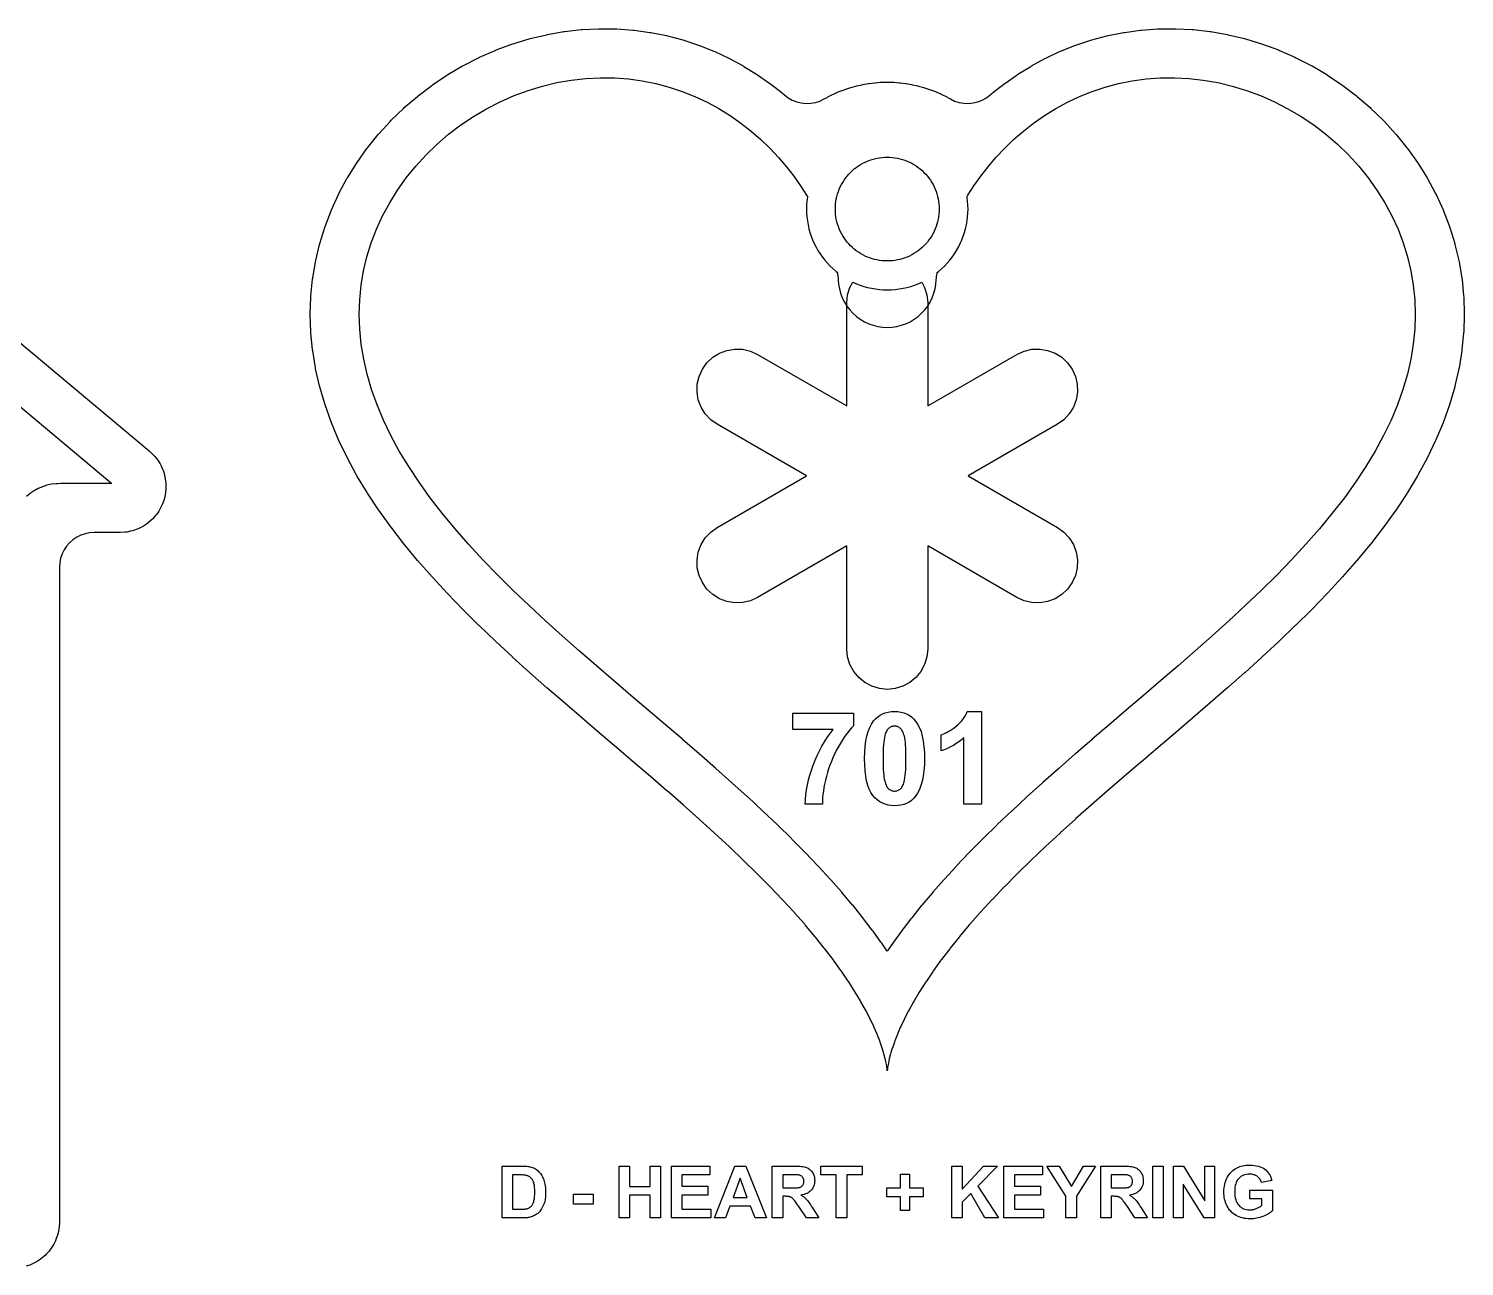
# Model space of a CAD drawing. Header units: millimetres. Extents: x 0 to 300, y 0 to 200.
# Drawn here: x 149.44 to 199.19, y 82.54 to 125.44 of the extents above; entities that cross this region are included whole.
import ezdxf

# ---------------------------------------------------------------- set-up
doc = ezdxf.new("R2010")
doc.units = ezdxf.units.MM
for name, color, linetype in [('CUT', 1, 'Continuous'), ('ENGRAVE', 5, 'Continuous'), ('LABELS', 250, 'Continuous')]:
    doc.layers.add(name, color=color, linetype=linetype)

msp = doc.modelspace()

# ---------------------------------------------------------------- linework, layer by layer
at = {"layer": 'CUT'}
for points in [[(175.628, 123.147), (175.759, 123.048), (175.902, 122.967), (176.055, 122.907), (176.215, 122.869), (176.378, 122.852), (176.542, 122.858), (176.703, 122.887), (176.86, 122.937), (177.008, 123.008), (177.108, 123.064), (177.134, 123.078), (177.3, 123.162), (177.327, 123.175), (177.497, 123.25), (177.525, 123.261), (177.699, 123.329), (177.726, 123.338), (177.903, 123.397), (177.932, 123.406), (178.111, 123.455), (178.14, 123.462), (178.322, 123.503), (178.351, 123.509), (178.535, 123.541), (178.564, 123.545), (178.749, 123.568), (178.778, 123.571), (178.964, 123.585), (178.993, 123.586), (179.18, 123.591), (179.209, 123.591), (179.396, 123.586), (179.425, 123.585), (179.611, 123.571), (179.641, 123.568), (179.826, 123.545), (179.855, 123.541), (180.039, 123.509), (180.067, 123.503), (180.249, 123.462), (180.278, 123.455), (180.458, 123.406), (180.486, 123.397), (180.663, 123.338), (180.691, 123.329), (180.865, 123.261), (180.892, 123.25), (181.062, 123.175), (181.089, 123.162), (181.256, 123.078), (181.282, 123.064), (181.382, 123.008), (181.53, 122.937), (181.686, 122.887), (181.847, 122.858), (182.011, 122.852), (182.175, 122.869), (182.334, 122.907), (182.487, 122.967), (182.63, 123.048), (182.761, 123.147), (182.817, 123.195), (182.841, 123.216), (183.243, 123.53), (183.269, 123.549), (183.693, 123.845), (183.721, 123.863), (184.165, 124.138), (184.194, 124.155), (184.658, 124.407), (184.689, 124.422), (185.17, 124.648), (185.203, 124.663), (185.701, 124.861), (185.735, 124.874), (186.248, 125.044), (186.283, 125.054), (186.81, 125.193), (186.846, 125.202), (187.385, 125.309), (187.421, 125.315), (187.97, 125.39), (188.007, 125.394), (188.563, 125.435), (188.6, 125.437), (189.163, 125.443), (189.2, 125.442), (189.766, 125.414), (189.803, 125.411), (190.371, 125.347), (190.407, 125.342), (190.975, 125.242), (191.01, 125.235), (191.574, 125.1), (191.609, 125.091), (192.168, 124.921), (192.202, 124.91), (192.752, 124.706), (192.786, 124.692), (193.326, 124.455), (193.358, 124.439), (193.885, 124.169), (193.916, 124.152), (194.428, 123.85), (194.458, 123.831), (194.952, 123.499), (194.98, 123.478), (195.454, 123.117), (195.482, 123.094), (195.933, 122.706), (195.96, 122.682), (196.386, 122.268), (196.412, 122.242), (196.812, 121.804), (196.836, 121.776), (197.208, 121.317), (197.23, 121.287), (197.571, 120.807), (197.592, 120.776), (197.902, 120.278), (197.921, 120.246), (198.198, 119.731), (198.215, 119.697), (198.457, 119.169), (198.472, 119.133), (198.679, 118.592), (198.692, 118.555), (198.862, 118.003), (198.872, 117.964), (199.006, 117.403), (199.014, 117.364), (199.109, 116.795), (199.115, 116.756), (199.172, 116.181), (199.175, 116.141), (199.194, 115.561), (199.194, 115.521), (199.175, 114.937), (199.172, 114.898), (199.114, 114.312), (199.109, 114.274), (199.013, 113.685), (199.006, 113.649), (198.872, 113.059), (198.863, 113.024), (198.691, 112.434), (198.68, 112.402), (198.471, 111.812), (198.459, 111.782), (198.213, 111.194), (198.2, 111.165), (197.918, 110.579), (197.905, 110.553), (197.589, 109.97), (197.575, 109.946), (197.226, 109.366), (197.212, 109.345), (196.831, 108.768), (196.817, 108.749), (196.406, 108.176), (196.393, 108.159), (195.953, 107.59), (195.941, 107.575), (195.474, 107.011), (195.463, 106.997), (194.971, 106.438), (194.961, 106.426), (194.448, 105.872), (194.438, 105.862), (193.905, 105.312), (193.896, 105.303), (193.346, 104.758), (193.338, 104.751), (192.772, 104.21), (192.766, 104.204), (192.188, 103.669), (192.182, 103.663), (191.594, 103.132), (191.59, 103.128), (190.996, 102.603), (190.392, 102.077), (189.786, 101.556), (189.182, 101.04), (188.582, 100.529), (187.989, 100.023), (187.987, 100.022), (187.405, 99.523), (187.401, 99.519), (186.831, 99.027), (186.825, 99.022), (186.269, 98.536), (186.262, 98.53), (185.722, 98.05), (185.714, 98.042), (185.192, 97.569), (185.182, 97.56), (184.679, 97.095), (184.668, 97.084), (184.186, 96.626), (184.173, 96.614), (183.714, 96.164), (183.7, 96.15), (183.264, 95.709), (183.249, 95.694), (182.837, 95.263), (182.821, 95.246), (182.434, 94.825), (182.418, 94.807), (182.056, 94.397), (182.039, 94.377), (181.704, 93.979), (181.686, 93.957), (181.377, 93.573), (181.358, 93.549), (181.076, 93.178), (181.057, 93.153), (180.8, 92.798), (180.781, 92.771), (180.55, 92.431), (180.531, 92.402), (180.325, 92.081), (180.306, 92.05), (180.125, 91.746), (180.106, 91.714), (179.948, 91.429), (179.93, 91.395), (179.794, 91.131), (179.776, 91.095), (179.662, 90.853), (179.645, 90.815), (179.55, 90.594), (179.534, 90.555), (179.457, 90.358), (179.442, 90.317), (179.382, 90.144), (179.368, 90.101), (179.322, 89.953), (179.31, 89.909), (179.277, 89.786), (179.266, 89.741), (179.244, 89.643), (179.235, 89.597), (179.222, 89.526), (179.214, 89.479), (179.208, 89.434), (179.202, 89.387), (179.2, 89.368), (179.199, 89.352), (179.196, 89.338), (179.195, 89.318), (179.193, 89.338), (179.188, 89.381), (179.187, 89.387), (179.182, 89.434), (179.175, 89.479), (179.168, 89.526), (179.154, 89.597), (179.145, 89.643), (179.123, 89.741), (179.112, 89.786), (179.079, 89.909), (179.067, 89.953), (179.021, 90.101), (179.008, 90.144), (178.947, 90.317), (178.932, 90.358), (178.856, 90.555), (178.839, 90.594), (178.745, 90.815), (178.728, 90.853), (178.613, 91.095), (178.595, 91.131), (178.46, 91.395), (178.441, 91.429), (178.283, 91.714), (178.265, 91.746), (178.083, 92.05), (178.064, 92.081), (177.858, 92.402), (177.839, 92.431), (177.608, 92.771), (177.589, 92.798), (177.332, 93.153), (177.314, 93.178), (177.031, 93.549), (177.012, 93.573), (176.704, 93.957), (176.686, 93.979), (176.35, 94.377), (176.333, 94.397), (175.972, 94.807), (175.955, 94.825), (175.568, 95.246), (175.552, 95.263), (175.14, 95.694), (175.126, 95.709), (174.689, 96.15), (174.676, 96.164), (174.216, 96.614), (174.204, 96.626), (173.722, 97.084), (173.71, 97.095), (173.208, 97.56), (173.198, 97.569), (172.676, 98.042), (172.667, 98.05), (172.127, 98.53), (172.12, 98.536), (171.564, 99.022), (171.559, 99.027), (170.988, 99.519), (170.984, 99.523), (170.402, 100.022), (170.4, 100.023), (169.808, 100.528), (169.208, 101.039), (168.606, 101.553), (168.003, 102.073), (167.4, 102.597), (166.8, 103.128), (166.795, 103.132), (166.207, 103.663), (166.201, 103.669), (165.623, 104.204), (165.617, 104.21), (165.051, 104.751), (165.044, 104.758), (164.493, 105.303), (164.484, 105.312), (163.951, 105.862), (163.942, 105.872), (163.428, 106.426), (163.418, 106.438), (162.927, 106.997), (162.915, 107.011), (162.449, 107.575), (162.437, 107.59), (161.996, 108.159), (161.984, 108.176), (161.572, 108.749), (161.559, 108.768), (161.177, 109.345), (161.164, 109.366), (160.814, 109.946), (160.801, 109.97), (160.484, 110.553), (160.471, 110.579), (160.189, 111.165), (160.177, 111.194), (159.931, 111.782), (159.919, 111.812), (159.709, 112.402), (159.699, 112.434), (159.527, 113.024), (159.518, 113.059), (159.383, 113.649), (159.376, 113.685), (159.28, 114.274), (159.275, 114.312), (159.217, 114.898), (159.215, 114.937), (159.195, 115.521), (159.195, 115.561), (159.215, 116.141), (159.217, 116.181), (159.275, 116.756), (159.28, 116.795), (159.376, 117.364), (159.384, 117.403), (159.517, 117.964), (159.527, 118.003), (159.698, 118.555), (159.711, 118.592), (159.917, 119.133), (159.932, 119.169), (160.175, 119.697), (160.192, 119.731), (160.468, 120.246), (160.487, 120.278), (160.797, 120.776), (160.818, 120.807), (161.16, 121.287), (161.182, 121.317), (161.554, 121.776), (161.577, 121.804), (161.978, 122.242), (162.003, 122.268), (162.43, 122.682), (162.456, 122.706), (162.908, 123.094), (162.935, 123.117), (163.409, 123.478), (163.438, 123.499), (163.932, 123.831), (163.962, 123.85), (164.473, 124.152), (164.504, 124.169), (165.032, 124.439), (165.064, 124.455), (165.604, 124.692), (165.637, 124.706), (166.187, 124.91), (166.222, 124.921), (166.78, 125.091), (166.815, 125.1), (167.379, 125.235), (167.415, 125.242), (167.982, 125.342), (168.018, 125.347), (168.586, 125.411), (168.623, 125.414), (169.189, 125.442), (169.226, 125.443), (169.789, 125.437), (169.826, 125.435), (170.383, 125.394), (170.419, 125.39), (170.968, 125.315), (171.005, 125.309), (171.543, 125.202), (171.579, 125.193), (172.106, 125.054), (172.141, 125.044), (172.654, 124.874), (172.688, 124.861), (173.186, 124.663), (173.219, 124.648), (173.7, 124.422), (173.731, 124.407), (174.195, 124.155), (174.224, 124.138), (174.668, 123.863), (174.696, 123.845), (175.12, 123.549), (175.146, 123.53), (175.548, 123.216), (175.572, 123.195)], [(180.995, 119.191), (180.992, 119.103), (180.986, 119.015), (180.975, 118.927), (180.96, 118.84), (180.941, 118.754), (180.917, 118.669), (180.889, 118.585), (180.858, 118.502), (180.822, 118.421), (180.782, 118.343), (180.739, 118.266), (180.691, 118.191), (180.64, 118.119), (180.586, 118.049), (180.528, 117.982), (180.467, 117.918), (180.403, 117.857), (180.337, 117.8), (180.267, 117.745), (180.195, 117.694), (180.12, 117.647), (180.043, 117.604), (179.964, 117.564), (179.883, 117.528), (179.801, 117.496), (179.717, 117.469), (179.632, 117.445), (179.546, 117.426), (179.459, 117.411), (179.371, 117.4), (179.283, 117.393), (179.195, 117.391), (179.106, 117.393), (179.018, 117.4), (178.931, 117.411), (178.843, 117.426), (178.757, 117.445), (178.672, 117.469), (178.588, 117.496), (178.506, 117.528), (178.425, 117.564), (178.346, 117.604), (178.269, 117.647), (178.195, 117.694), (178.122, 117.745), (178.053, 117.8), (177.986, 117.857), (177.922, 117.918), (177.861, 117.982), (177.803, 118.049), (177.749, 118.119), (177.698, 118.191), (177.651, 118.266), (177.607, 118.343), (177.567, 118.421), (177.532, 118.502), (177.5, 118.585), (177.472, 118.669), (177.449, 118.754), (177.429, 118.84), (177.414, 118.927), (177.403, 119.015), (177.397, 119.103), (177.395, 119.191), (177.397, 119.279), (177.403, 119.367), (177.414, 119.455), (177.429, 119.542), (177.449, 119.628), (177.472, 119.714), (177.5, 119.797), (177.532, 119.88), (177.567, 119.961), (177.607, 120.04), (177.651, 120.116), (177.698, 120.191), (177.749, 120.263), (177.803, 120.333), (177.861, 120.4), (177.922, 120.464), (177.986, 120.525), (178.053, 120.582), (178.122, 120.637), (178.195, 120.688), (178.269, 120.735), (178.346, 120.779), (178.425, 120.818), (178.506, 120.854), (178.588, 120.886), (178.672, 120.914), (178.757, 120.937), (178.843, 120.956), (178.931, 120.972), (179.018, 120.982), (179.106, 120.989), (179.195, 120.991), (179.283, 120.989), (179.371, 120.982), (179.459, 120.972), (179.546, 120.956), (179.632, 120.937), (179.717, 120.914), (179.801, 120.886), (179.883, 120.854), (179.964, 120.818), (180.043, 120.779), (180.12, 120.735), (180.195, 120.688), (180.267, 120.637), (180.337, 120.582), (180.403, 120.525), (180.467, 120.464), (180.528, 120.4), (180.586, 120.333), (180.64, 120.263), (180.691, 120.191), (180.739, 120.116), (180.782, 120.04), (180.822, 119.961), (180.858, 119.88), (180.889, 119.797), (180.917, 119.714), (180.941, 119.628), (180.96, 119.542), (180.975, 119.455), (180.986, 119.367), (180.992, 119.279)]]:
    msp.add_lwpolyline(points, close=True, dxfattribs=at)
msp.add_lwpolyline([(149.058, 114.626), (153.61, 110.815), (153.638, 110.789), (153.745, 110.687), (153.798, 110.631), (153.879, 110.531), (153.923, 110.468), (153.99, 110.359), (154.027, 110.29), (154.079, 110.173), (154.106, 110.101), (154.144, 109.978), (154.161, 109.903), (154.183, 109.776), (154.19, 109.7), (154.195, 109.571), (154.193, 109.494), (154.182, 109.366), (154.17, 109.29), (154.142, 109.165), (154.12, 109.091), (154.076, 108.97), (154.045, 108.9), (153.986, 108.785), (153.946, 108.719), (153.873, 108.614), (153.825, 108.553), (153.739, 108.458), (153.684, 108.404), (153.586, 108.321), (153.525, 108.274), (153.417, 108.204), (153.35, 108.166), (153.234, 108.11), (153.163, 108.081), (153.041, 108.041), (152.967, 108.021), (152.841, 107.996), (152.764, 107.987), (152.617, 107.977), (152.578, 107.976), (151.701, 107.976), (151.544, 107.966), (151.39, 107.935), (151.242, 107.884), (151.101, 107.815), (150.97, 107.728), (150.852, 107.624), (150.749, 107.506), (150.662, 107.376), (150.592, 107.235), (150.542, 107.086), (150.511, 106.932), (150.501, 106.776), (150.501, 84.095), (150.5, 84.056), (150.49, 83.906), (150.48, 83.828), (150.454, 83.7), (150.434, 83.624), (150.392, 83.501), (150.362, 83.428), (150.304, 83.311), (150.265, 83.243), (150.192, 83.134), (150.144, 83.072), (150.058, 82.974), (150.003, 82.919), (149.904, 82.832), (149.842, 82.785), (149.734, 82.712), (149.666, 82.673), (149.548, 82.615), (149.476, 82.585), (149.352, 82.543)], dxfattribs=at)
at = {"layer": 'ENGRAVE'}
for points in [[(177.506, 116.592), (177.534, 116.43), (177.576, 116.271), (177.634, 116.116), (177.707, 115.969), (177.793, 115.829), (177.893, 115.698), (178.005, 115.577), (178.128, 115.467), (178.261, 115.37), (178.403, 115.287), (178.552, 115.217), (178.707, 115.162), (178.867, 115.123), (179.03, 115.099), (179.195, 115.091), (179.359, 115.099), (179.522, 115.123), (179.682, 115.162), (179.837, 115.217), (179.986, 115.287), (180.128, 115.37), (180.261, 115.467), (180.384, 115.577), (180.496, 115.698), (180.596, 115.829), (180.683, 115.969), (180.755, 116.116), (180.813, 116.271), (180.856, 116.43), (180.883, 116.592), (180.892, 116.728), (180.893, 116.727), (180.894, 116.754), (180.897, 116.79), (180.905, 116.858), (180.919, 116.959), (180.924, 116.99), (180.971, 117.027), (181.075, 117.116), (181.175, 117.211), (181.269, 117.311), (181.359, 117.415), (181.444, 117.523), (181.523, 117.635), (181.596, 117.752), (181.664, 117.871), (181.726, 117.994), (181.782, 118.12), (181.831, 118.248), (181.874, 118.378), (181.911, 118.511), (181.941, 118.645), (181.964, 118.78), (181.981, 118.917), (181.991, 119.054), (181.995, 119.191), (181.991, 119.328), (181.981, 119.465), (181.964, 119.602), (181.961, 119.623), (181.99, 119.673), (182.2, 120.001), (182.433, 120.33), (182.687, 120.657), (182.962, 120.98), (183.258, 121.296), (183.575, 121.601), (183.912, 121.894), (184.267, 122.173), (184.641, 122.434), (185.033, 122.676), (185.44, 122.897), (185.863, 123.096), (186.301, 123.27), (186.751, 123.419), (187.212, 123.541), (187.684, 123.636), (188.166, 123.701), (188.654, 123.737), (189.148, 123.743), (189.647, 123.718), (190.147, 123.661), (190.648, 123.574), (191.147, 123.454), (191.642, 123.304), (192.131, 123.123), (192.611, 122.912), (193.08, 122.671), (193.536, 122.402), (193.976, 122.106), (194.398, 121.785), (194.799, 121.439), (195.179, 121.07), (195.535, 120.682), (195.864, 120.274), (196.167, 119.849), (196.44, 119.41), (196.684, 118.957), (196.897, 118.493), (197.078, 118.019), (197.227, 117.536), (197.343, 117.046), (197.427, 116.55), (197.477, 116.048), (197.494, 115.541), (197.477, 115.029), (197.426, 114.513), (197.341, 113.993), (197.222, 113.469), (197.068, 112.941), (196.879, 112.41), (196.655, 111.876), (196.398, 111.34), (196.106, 110.802), (195.781, 110.263), (195.424, 109.723), (195.037, 109.184), (194.619, 108.645), (194.174, 108.107), (193.703, 107.57), (193.209, 107.036), (192.692, 106.503), (192.157, 105.973), (191.604, 105.446), (191.037, 104.92), (190.459, 104.398), (189.871, 103.878), (189.277, 103.36), (188.678, 102.845), (188.078, 102.333), (187.48, 101.823), (186.885, 101.316), (186.882, 101.314), (186.297, 100.812), (186.292, 100.808), (185.717, 100.311), (185.709, 100.304), (185.147, 99.813), (185.137, 99.804), (184.589, 99.317), (184.577, 99.306), (184.045, 98.825), (184.031, 98.812), (183.518, 98.336), (183.502, 98.321), (183.008, 97.852), (182.99, 97.835), (182.518, 97.372), (182.498, 97.353), (182.048, 96.898), (182.027, 96.876), (181.599, 96.429), (181.577, 96.405), (181.174, 95.966), (181.151, 95.94), (180.772, 95.511), (180.748, 95.482), (180.395, 95.064), (180.369, 95.033), (180.042, 94.626), (180.016, 94.592), (179.715, 94.197), (179.688, 94.161), (179.412, 93.78), (179.385, 93.741), (179.195, 93.461), (179.004, 93.741), (178.977, 93.78), (178.701, 94.161), (178.675, 94.197), (178.373, 94.592), (178.347, 94.626), (178.02, 95.033), (177.994, 95.064), (177.642, 95.482), (177.617, 95.511), (177.239, 95.94), (177.215, 95.966), (176.812, 96.405), (176.79, 96.429), (176.363, 96.876), (176.342, 96.898), (175.891, 97.353), (175.872, 97.372), (175.399, 97.835), (175.381, 97.852), (174.887, 98.321), (174.871, 98.336), (174.358, 98.812), (174.344, 98.825), (173.813, 99.306), (173.8, 99.317), (173.253, 99.804), (173.243, 99.813), (172.68, 100.304), (172.673, 100.311), (172.098, 100.808), (172.092, 100.812), (171.507, 101.314), (171.504, 101.316), (170.91, 101.822), (170.311, 102.333), (169.711, 102.845), (169.113, 103.36), (168.518, 103.878), (167.93, 104.398), (167.352, 104.92), (166.785, 105.446), (166.233, 105.973), (165.697, 106.503), (165.181, 107.036), (164.686, 107.57), (164.215, 108.107), (163.77, 108.645), (163.353, 109.184), (162.965, 109.723), (162.608, 110.263), (162.283, 110.802), (161.992, 111.34), (161.734, 111.876), (161.511, 112.41), (161.322, 112.941), (161.168, 113.469), (161.048, 113.993), (160.963, 114.513), (160.912, 115.029), (160.896, 115.541), (160.912, 116.048), (160.963, 116.55), (161.046, 117.046), (161.162, 117.536), (161.311, 118.019), (161.493, 118.493), (161.705, 118.957), (161.949, 119.41), (162.223, 119.849), (162.525, 120.274), (162.855, 120.682), (163.21, 121.07), (163.59, 121.439), (163.992, 121.785), (164.414, 122.106), (164.854, 122.402), (165.309, 122.671), (165.778, 122.912), (166.258, 123.123), (166.747, 123.304), (167.242, 123.454), (167.741, 123.574), (168.242, 123.661), (168.742, 123.718), (169.241, 123.743), (169.735, 123.737), (170.224, 123.701), (170.705, 123.636), (171.177, 123.541), (171.639, 123.419), (172.089, 123.27), (172.526, 123.096), (172.949, 122.897), (173.357, 122.676), (173.748, 122.434), (174.122, 122.173), (174.478, 121.894), (174.814, 121.601), (175.131, 121.296), (175.427, 120.98), (175.703, 120.657), (175.956, 120.33), (176.189, 120.001), (176.4, 119.673), (176.429, 119.623), (176.425, 119.602), (176.408, 119.465), (176.398, 119.328), (176.395, 119.191), (176.398, 119.054), (176.408, 118.917), (176.425, 118.78), (176.448, 118.645), (176.479, 118.511), (176.515, 118.378), (176.558, 118.248), (176.608, 118.12), (176.663, 117.994), (176.725, 117.871), (176.793, 117.752), (176.867, 117.635), (176.946, 117.523), (177.03, 117.415), (177.12, 117.311), (177.215, 117.211), (177.314, 117.116), (177.418, 117.027), (177.465, 116.99), (177.471, 116.959), (177.485, 116.858), (177.492, 116.79), (177.495, 116.754), (177.496, 116.727), (177.497, 116.728)], [(177.901, 116.477), (177.999, 116.659), (178.123, 116.604), (178.251, 116.555), (178.382, 116.512), (178.514, 116.475), (178.648, 116.445), (178.784, 116.421), (178.92, 116.405), (179.057, 116.394), (179.195, 116.391), (179.332, 116.394), (179.469, 116.405), (179.605, 116.421), (179.741, 116.445), (179.875, 116.475), (180.007, 116.512), (180.138, 116.555), (180.266, 116.604), (180.391, 116.659), (180.488, 116.477), (180.568, 116.214), (180.595, 115.941), (180.595, 112.366), (183.691, 114.153), (183.941, 114.267), (184.208, 114.329), (184.482, 114.338), (184.753, 114.293), (185.01, 114.197), (185.243, 114.052), (185.443, 113.864), (185.603, 113.641), (185.717, 113.391), (185.779, 113.124), (185.788, 112.849), (185.743, 112.579), (185.646, 112.322), (185.501, 112.089), (185.314, 111.888), (185.091, 111.729), (181.995, 109.941), (185.091, 108.153), (185.314, 107.994), (185.501, 107.793), (185.646, 107.56), (185.743, 107.303), (185.788, 107.033), (185.779, 106.758), (185.717, 106.491), (185.603, 106.241), (185.443, 106.018), (185.243, 105.83), (185.01, 105.685), (184.753, 105.589), (184.482, 105.544), (184.208, 105.553), (183.941, 105.615), (183.691, 105.729), (180.595, 107.516), (180.595, 103.941), (180.568, 103.668), (180.488, 103.405), (180.359, 103.163), (180.185, 102.951), (179.972, 102.777), (179.73, 102.648), (179.468, 102.568), (179.195, 102.541), (178.922, 102.568), (178.659, 102.648), (178.417, 102.777), (178.205, 102.951), (178.031, 103.163), (177.901, 103.405), (177.822, 103.668), (177.795, 103.941), (177.795, 107.516), (174.698, 105.729), (174.449, 105.615), (174.181, 105.553), (173.907, 105.544), (173.636, 105.589), (173.379, 105.685), (173.146, 105.83), (172.946, 106.018), (172.786, 106.241), (172.673, 106.491), (172.61, 106.758), (172.601, 107.033), (172.646, 107.303), (172.743, 107.56), (172.888, 107.793), (173.075, 107.994), (173.298, 108.153), (176.395, 109.941), (173.298, 111.729), (173.075, 111.888), (172.888, 112.089), (172.743, 112.322), (172.646, 112.579), (172.601, 112.849), (172.61, 113.124), (172.673, 113.391), (172.786, 113.641), (172.946, 113.864), (173.146, 114.052), (173.379, 114.197), (173.636, 114.293), (173.907, 114.338), (174.181, 114.329), (174.449, 114.267), (174.698, 114.153), (177.795, 112.366), (177.795, 115.941), (177.822, 116.214)], [(178.021, 101.718), (178.021, 101.273), (177.956, 101.206), (177.891, 101.131), (177.825, 101.05), (177.759, 100.962), (177.693, 100.867), (177.627, 100.765), (177.56, 100.655), (177.493, 100.539), (177.428, 100.419), (177.367, 100.297), (177.31, 100.172), (177.257, 100.046), (177.207, 99.918), (177.162, 99.789), (177.121, 99.657), (177.084, 99.523), (177.051, 99.391), (177.022, 99.261), (176.998, 99.136), (176.979, 99.014), (176.964, 98.895), (176.953, 98.781), (176.947, 98.669), (176.945, 98.562), (176.354, 98.562), (176.361, 98.728), (176.377, 98.895), (176.399, 99.063), (176.43, 99.232), (176.468, 99.401), (176.514, 99.572), (176.567, 99.743), (176.628, 99.915), (176.695, 100.085), (176.768, 100.251), (176.846, 100.412), (176.93, 100.568), (177.019, 100.72), (177.113, 100.868), (177.213, 101.01), (177.319, 101.148), (175.924, 101.148), (175.924, 101.718)], [(179.861, 101.692), (179.949, 101.645), (180.03, 101.588), (180.105, 101.521), (180.174, 101.443), (180.247, 101.337), (180.31, 101.214), (180.364, 101.076), (180.408, 100.921), (180.442, 100.75), (180.466, 100.563), (180.481, 100.359), (180.486, 100.14), (180.481, 99.921), (180.466, 99.718), (180.442, 99.531), (180.407, 99.36), (180.363, 99.204), (180.309, 99.065), (180.245, 98.942), (180.171, 98.835), (180.103, 98.758), (180.029, 98.691), (179.948, 98.635), (179.86, 98.589), (179.767, 98.553), (179.666, 98.528), (179.56, 98.512), (179.447, 98.507), (179.333, 98.513), (179.225, 98.53), (179.122, 98.558), (179.025, 98.597), (178.934, 98.647), (178.848, 98.709), (178.768, 98.782), (178.694, 98.866), (178.627, 98.965), (178.569, 99.081), (178.519, 99.215), (178.479, 99.366), (178.448, 99.535), (178.426, 99.721), (178.412, 99.925), (178.408, 100.147), (178.413, 100.365), (178.427, 100.567), (178.452, 100.753), (178.486, 100.924), (178.531, 101.078), (178.585, 101.217), (178.648, 101.34), (178.722, 101.447), (178.79, 101.524), (178.865, 101.591), (178.946, 101.647), (179.033, 101.693), (179.127, 101.729), (179.227, 101.754), (179.334, 101.77), (179.447, 101.775), (179.56, 101.77), (179.667, 101.754), (179.767, 101.728)], [(181.766, 100.797), (181.677, 100.726), (181.583, 100.661), (181.486, 100.6), (181.385, 100.544), (181.28, 100.494), (181.172, 100.449), (181.06, 100.408), (181.06, 100.965), (181.121, 100.987), (181.183, 101.013), (181.246, 101.044), (181.31, 101.079), (181.376, 101.118), (181.443, 101.162), (181.512, 101.21), (181.582, 101.263), (181.649, 101.319), (181.711, 101.377), (181.768, 101.438), (181.819, 101.501), (181.864, 101.566), (181.904, 101.633), (181.939, 101.703), (181.968, 101.775), (182.466, 101.775), (182.466, 98.562), (181.852, 98.562), (181.852, 100.873)], [(179.341, 101.249), (179.317, 101.239), (179.293, 101.226), (179.27, 101.212), (179.248, 101.195), (179.227, 101.176), (179.207, 101.153), (179.188, 101.126), (179.171, 101.096), (179.154, 101.063), (179.139, 101.026), (179.125, 100.985), (179.113, 100.941), (179.098, 100.876), (179.085, 100.802), (179.074, 100.717), (179.065, 100.622), (179.058, 100.517), (179.053, 100.401), (179.05, 100.276), (179.049, 100.14), (179.05, 100.005), (179.053, 99.88), (179.057, 99.767), (179.064, 99.665), (179.072, 99.574), (179.081, 99.494), (179.093, 99.424), (179.106, 99.366), (179.121, 99.316), (179.136, 99.27), (179.153, 99.228), (179.17, 99.191), (179.189, 99.158), (179.208, 99.129), (179.228, 99.105), (179.249, 99.086), (179.271, 99.069), (179.294, 99.055), (179.317, 99.043), (179.342, 99.033), (179.367, 99.026), (179.393, 99.02), (179.419, 99.017), (179.447, 99.016), (179.474, 99.017), (179.501, 99.02), (179.527, 99.026), (179.552, 99.034), (179.577, 99.044), (179.6, 99.056), (179.623, 99.07), (179.645, 99.087), (179.667, 99.106), (179.687, 99.129), (179.705, 99.156), (179.723, 99.186), (179.739, 99.219), (179.754, 99.256), (179.768, 99.297), (179.781, 99.341), (179.796, 99.405), (179.808, 99.479), (179.819, 99.564), (179.828, 99.659), (179.835, 99.764), (179.84, 99.879), (179.843, 100.004), (179.844, 100.14), (179.843, 100.275), (179.84, 100.4), (179.836, 100.513), (179.83, 100.615), (179.822, 100.706), (179.812, 100.786), (179.801, 100.856), (179.787, 100.914), (179.773, 100.964), (179.757, 101.01), (179.741, 101.052), (179.723, 101.089), (179.705, 101.122), (179.686, 101.151), (179.665, 101.175), (179.644, 101.195), (179.622, 101.212), (179.6, 101.226), (179.576, 101.239), (179.552, 101.249), (179.527, 101.256), (179.501, 101.262), (179.474, 101.265), (179.447, 101.266), (179.419, 101.265), (179.393, 101.262), (179.367, 101.256)]]:
    msp.add_lwpolyline(points, close=True, dxfattribs=at)
msp.add_lwpolyline([(146.991, 114.139), (152.322, 109.676), (150.553, 109.676), (150.442, 109.672), (150.393, 109.669), (150.231, 109.65), (150.071, 109.617), (149.916, 109.567), (149.766, 109.504), (149.622, 109.426), (149.487, 109.335), (149.361, 109.231)], dxfattribs=at)
at = {"layer": 'LABELS'}
for points in [[(166.707, 86.01), (166.748, 86.005), (166.786, 85.999), (166.82, 85.992), (166.851, 85.984), (166.89, 85.971), (166.928, 85.956), (166.964, 85.939), (166.998, 85.919), (167.032, 85.897), (167.063, 85.873), (167.094, 85.847), (167.123, 85.818), (167.15, 85.788), (167.176, 85.755), (167.2, 85.721), (167.222, 85.686), (167.243, 85.648), (167.262, 85.609), (167.279, 85.569), (167.295, 85.527), (167.308, 85.482), (167.32, 85.435), (167.33, 85.386), (167.339, 85.334), (167.345, 85.279), (167.35, 85.223), (167.353, 85.163), (167.353, 85.101), (167.353, 85.046), (167.35, 84.994), (167.346, 84.943), (167.34, 84.894), (167.332, 84.847), (167.322, 84.802), (167.311, 84.759), (167.298, 84.718), (167.28, 84.67), (167.261, 84.624), (167.239, 84.581), (167.216, 84.54), (167.191, 84.502), (167.164, 84.465), (167.136, 84.432), (167.105, 84.4), (167.081, 84.378), (167.054, 84.356), (167.025, 84.337), (166.994, 84.318), (166.961, 84.301), (166.926, 84.285), (166.889, 84.27), (166.85, 84.256), (166.819, 84.247), (166.785, 84.24), (166.748, 84.233), (166.709, 84.228), (166.668, 84.224), (166.624, 84.221), (166.577, 84.219), (166.528, 84.218), (165.844, 84.218), (165.844, 86.018), (166.509, 86.018), (166.563, 86.018), (166.614, 86.016), (166.662, 86.013)], [(166.582, 84.524), (166.61, 84.526), (166.636, 84.528), (166.66, 84.531), (166.681, 84.535), (166.699, 84.539), (166.721, 84.545), (166.741, 84.552), (166.761, 84.56), (166.78, 84.568), (166.798, 84.578), (166.815, 84.589), (166.831, 84.601), (166.846, 84.614), (166.86, 84.628), (166.874, 84.644), (166.886, 84.663), (166.899, 84.683), (166.91, 84.706), (166.921, 84.731), (166.931, 84.758), (166.941, 84.787), (166.95, 84.819), (166.957, 84.853), (166.963, 84.89), (166.969, 84.93), (166.973, 84.973), (166.975, 85.018), (166.977, 85.066), (166.978, 85.117), (166.977, 85.168), (166.975, 85.215), (166.973, 85.26), (166.969, 85.302), (166.963, 85.34), (166.957, 85.376), (166.95, 85.408), (166.941, 85.437), (166.931, 85.465), (166.921, 85.49), (166.909, 85.514), (166.897, 85.537), (166.883, 85.558), (166.869, 85.577), (166.854, 85.595), (166.838, 85.612), (166.821, 85.627), (166.802, 85.641), (166.783, 85.653), (166.763, 85.664), (166.741, 85.674), (166.718, 85.683), (166.694, 85.69), (166.67, 85.697), (166.648, 85.701), (166.622, 85.704), (166.592, 85.707), (166.557, 85.709), (166.517, 85.711), (166.473, 85.713), (166.424, 85.713), (166.371, 85.714), (166.208, 85.714), (166.208, 84.522), (166.479, 84.522), (166.516, 84.522), (166.55, 84.523)], [(170.973, 85.31), (170.973, 86.018), (171.337, 86.018), (171.337, 84.218), (170.973, 84.218), (170.973, 85.005), (170.261, 85.005), (170.261, 84.218), (169.898, 84.218), (169.898, 86.018), (170.261, 86.018), (170.261, 85.31)], [(172.076, 85.714), (172.076, 85.315), (172.979, 85.315), (172.979, 85.011), (172.076, 85.011), (172.076, 84.522), (173.081, 84.522), (173.081, 84.218), (171.712, 84.218), (171.712, 86.018), (173.047, 86.018), (173.047, 85.714)], [(173.207, 84.218), (173.908, 86.018), (174.292, 86.018), (175.013, 84.218), (174.617, 84.218), (174.46, 84.627), (173.741, 84.627), (173.592, 84.218)], [(173.852, 84.93), (174.343, 84.93), (174.095, 85.598)], [(176.166, 86.011), (176.221, 86.006), (176.271, 85.999), (176.316, 85.991), (176.356, 85.981), (176.391, 85.97), (176.423, 85.956), (176.453, 85.941), (176.482, 85.923), (176.509, 85.902), (176.534, 85.88), (176.558, 85.855), (176.58, 85.827), (176.6, 85.797), (176.619, 85.766), (176.635, 85.733), (176.648, 85.699), (176.659, 85.664), (176.668, 85.628), (176.674, 85.591), (176.678, 85.553), (176.679, 85.514), (176.677, 85.464), (176.671, 85.417), (176.662, 85.372), (176.649, 85.329), (176.632, 85.288), (176.612, 85.249), (176.588, 85.213), (176.56, 85.179), (176.528, 85.148), (176.493, 85.119), (176.454, 85.094), (176.411, 85.071), (176.365, 85.052), (176.315, 85.036), (176.261, 85.023), (176.204, 85.013), (176.232, 84.995), (176.26, 84.977), (176.286, 84.959), (176.311, 84.941), (176.335, 84.921), (176.357, 84.902), (176.378, 84.882), (176.398, 84.862), (176.418, 84.839), (176.44, 84.813), (176.463, 84.782), (176.488, 84.747), (176.515, 84.709), (176.543, 84.666), (176.573, 84.62), (176.605, 84.569), (176.825, 84.218), (176.39, 84.218), (176.128, 84.61), (176.094, 84.66), (176.063, 84.705), (176.035, 84.746), (176.01, 84.781), (175.987, 84.812), (175.967, 84.838), (175.95, 84.858), (175.936, 84.875), (175.923, 84.888), (175.91, 84.9), (175.896, 84.911), (175.883, 84.921), (175.869, 84.929), (175.855, 84.937), (175.841, 84.944), (175.827, 84.949), (175.811, 84.954), (175.794, 84.958), (175.774, 84.962), (175.752, 84.965), (175.728, 84.967), (175.702, 84.968), (175.674, 84.969), (175.644, 84.97), (175.57, 84.97), (175.57, 84.218), (175.207, 84.218), (175.207, 86.018), (175.972, 86.018), (176.041, 86.017), (176.106, 86.015)], [(176.051, 85.263), (176.089, 85.266), (176.121, 85.269), (176.146, 85.274), (176.166, 85.279), (176.181, 85.285), (176.196, 85.292), (176.21, 85.3), (176.224, 85.309), (176.236, 85.319), (176.247, 85.33), (176.258, 85.342), (176.267, 85.355), (176.276, 85.369), (176.284, 85.384), (176.29, 85.4), (176.295, 85.416), (176.299, 85.433), (176.302, 85.451), (176.304, 85.47), (176.304, 85.49), (176.304, 85.512), (176.301, 85.534), (176.298, 85.554), (176.292, 85.572), (176.285, 85.59), (176.277, 85.607), (176.267, 85.622), (176.256, 85.637), (176.243, 85.65), (176.229, 85.662), (176.214, 85.673), (176.197, 85.683), (176.18, 85.691), (176.161, 85.698), (176.14, 85.703), (176.119, 85.708), (176.105, 85.709), (176.086, 85.71), (176.061, 85.711), (176.031, 85.712), (175.995, 85.713), (175.953, 85.713), (175.906, 85.714), (175.854, 85.714), (175.57, 85.714), (175.57, 85.257), (175.839, 85.257), (175.901, 85.257), (175.957, 85.258), (176.008, 85.26)], [(178.323, 86.018), (178.323, 85.714), (177.79, 85.714), (177.79, 84.218), (177.427, 84.218), (177.427, 85.714), (176.892, 85.714), (176.892, 86.018)], [(179.649, 85.268), (179.649, 85.736), (179.963, 85.736), (179.963, 85.268), (180.436, 85.268), (180.436, 84.945), (179.963, 84.945), (179.963, 84.477), (179.649, 84.477), (179.649, 84.945), (179.177, 84.945), (179.177, 85.268)], [(182.526, 86.018), (183.014, 86.018), (182.337, 85.317), (183.051, 84.218), (182.581, 84.218), (182.086, 85.063), (181.792, 84.762), (181.792, 84.218), (181.428, 84.218), (181.428, 86.018), (181.792, 86.018), (181.792, 85.219)], [(183.603, 85.714), (183.603, 85.315), (184.506, 85.315), (184.506, 85.011), (183.603, 85.011), (183.603, 84.522), (184.608, 84.522), (184.608, 84.218), (183.239, 84.218), (183.239, 86.018), (184.574, 86.018), (184.574, 85.714)], [(185.579, 85.306), (185.994, 86.018), (186.413, 86.018), (185.751, 84.973), (185.751, 84.218), (185.389, 84.218), (185.389, 84.976), (184.73, 86.018), (185.156, 86.018)], [(187.554, 86.011), (187.609, 86.006), (187.659, 85.999), (187.704, 85.991), (187.744, 85.981), (187.779, 85.97), (187.811, 85.956), (187.841, 85.941), (187.87, 85.923), (187.897, 85.902), (187.922, 85.88), (187.946, 85.855), (187.968, 85.827), (187.988, 85.797), (188.007, 85.766), (188.023, 85.733), (188.036, 85.699), (188.047, 85.664), (188.056, 85.628), (188.062, 85.591), (188.066, 85.553), (188.067, 85.514), (188.065, 85.464), (188.06, 85.417), (188.05, 85.372), (188.037, 85.329), (188.02, 85.288), (188, 85.249), (187.976, 85.213), (187.948, 85.179), (187.916, 85.148), (187.881, 85.119), (187.842, 85.094), (187.799, 85.071), (187.753, 85.052), (187.703, 85.036), (187.649, 85.023), (187.592, 85.013), (187.621, 84.995), (187.648, 84.977), (187.674, 84.959), (187.699, 84.941), (187.723, 84.921), (187.745, 84.902), (187.767, 84.882), (187.786, 84.862), (187.806, 84.839), (187.828, 84.813), (187.851, 84.782), (187.876, 84.747), (187.903, 84.709), (187.932, 84.666), (187.962, 84.62), (187.993, 84.569), (188.213, 84.218), (187.778, 84.218), (187.516, 84.61), (187.482, 84.66), (187.451, 84.705), (187.423, 84.746), (187.398, 84.781), (187.375, 84.812), (187.355, 84.838), (187.338, 84.858), (187.324, 84.875), (187.311, 84.888), (187.298, 84.9), (187.285, 84.911), (187.271, 84.921), (187.257, 84.929), (187.243, 84.937), (187.229, 84.944), (187.215, 84.949), (187.199, 84.954), (187.182, 84.958), (187.162, 84.962), (187.14, 84.965), (187.116, 84.967), (187.09, 84.968), (187.062, 84.969), (187.032, 84.97), (186.958, 84.97), (186.958, 84.218), (186.595, 84.218), (186.595, 86.018), (187.36, 86.018), (187.429, 86.017), (187.494, 86.015)], [(187.44, 85.263), (187.477, 85.266), (187.509, 85.269), (187.534, 85.274), (187.554, 85.279), (187.57, 85.285), (187.584, 85.292), (187.599, 85.3), (187.612, 85.309), (187.624, 85.319), (187.635, 85.33), (187.646, 85.342), (187.656, 85.355), (187.664, 85.369), (187.672, 85.384), (187.678, 85.4), (187.683, 85.416), (187.687, 85.433), (187.69, 85.451), (187.692, 85.47), (187.692, 85.49), (187.692, 85.512), (187.689, 85.534), (187.686, 85.554), (187.68, 85.572), (187.674, 85.59), (187.665, 85.607), (187.655, 85.622), (187.644, 85.637), (187.631, 85.65), (187.617, 85.662), (187.602, 85.673), (187.585, 85.683), (187.568, 85.691), (187.549, 85.698), (187.529, 85.703), (187.507, 85.708), (187.493, 85.709), (187.474, 85.71), (187.449, 85.711), (187.419, 85.712), (187.383, 85.713), (187.341, 85.713), (187.294, 85.714), (187.242, 85.714), (186.958, 85.714), (186.958, 85.257), (187.227, 85.257), (187.289, 85.257), (187.346, 85.258), (187.396, 85.26)], [(188.398, 84.218), (188.398, 86.018), (188.762, 86.018), (188.762, 84.218)], [(190.202, 86.018), (190.54, 86.018), (190.54, 84.218), (190.175, 84.218), (189.449, 85.392), (189.449, 84.218), (189.112, 84.218), (189.112, 86.018), (189.465, 86.018), (190.202, 84.816)], [(192.515, 84.439), (192.481, 84.413), (192.445, 84.387), (192.405, 84.362), (192.362, 84.338), (192.316, 84.315), (192.267, 84.293), (192.214, 84.272), (192.16, 84.252), (192.105, 84.235), (192.051, 84.22), (191.996, 84.209), (191.941, 84.199), (191.886, 84.193), (191.83, 84.189), (191.775, 84.188), (191.706, 84.189), (191.638, 84.195), (191.573, 84.204), (191.511, 84.217), (191.45, 84.234), (191.392, 84.254), (191.336, 84.278), (191.283, 84.306), (191.232, 84.337), (191.184, 84.372), (191.14, 84.409), (191.099, 84.45), (191.061, 84.494), (191.026, 84.541), (190.995, 84.591), (190.967, 84.645), (190.942, 84.701), (190.921, 84.758), (190.903, 84.816), (190.888, 84.875), (190.876, 84.936), (190.868, 84.997), (190.863, 85.06), (190.861, 85.124), (190.863, 85.194), (190.869, 85.261), (190.878, 85.326), (190.891, 85.39), (190.908, 85.451), (190.928, 85.511), (190.952, 85.569), (190.979, 85.624), (191.011, 85.677), (191.045, 85.727), (191.083, 85.774), (191.125, 85.817), (191.169, 85.858), (191.218, 85.895), (191.269, 85.929), (191.324, 85.959), (191.369, 85.98), (191.416, 85.999), (191.466, 86.014), (191.519, 86.027), (191.574, 86.036), (191.632, 86.043), (191.692, 86.048), (191.755, 86.049), (191.837, 86.047), (191.914, 86.04), (191.986, 86.029), (192.054, 86.014), (192.117, 85.994), (192.176, 85.97), (192.23, 85.941), (192.279, 85.908), (192.324, 85.872), (192.365, 85.831), (192.401, 85.788), (192.434, 85.741), (192.462, 85.691), (192.486, 85.637), (192.506, 85.58), (192.522, 85.52), (192.161, 85.452), (192.15, 85.485), (192.137, 85.515), (192.123, 85.544), (192.106, 85.571), (192.087, 85.596), (192.066, 85.62), (192.043, 85.642), (192.017, 85.662), (191.99, 85.68), (191.962, 85.695), (191.931, 85.708), (191.899, 85.719), (191.866, 85.728), (191.831, 85.734), (191.794, 85.737), (191.755, 85.738), (191.697, 85.736), (191.642, 85.729), (191.59, 85.717), (191.542, 85.701), (191.496, 85.679), (191.453, 85.653), (191.413, 85.623), (191.377, 85.587), (191.344, 85.547), (191.315, 85.503), (191.291, 85.453), (191.271, 85.4), (191.256, 85.341), (191.245, 85.279), (191.238, 85.211), (191.236, 85.139), (191.238, 85.062), (191.245, 84.989), (191.256, 84.921), (191.272, 84.859), (191.292, 84.801), (191.316, 84.749), (191.345, 84.701), (191.378, 84.658), (191.415, 84.621), (191.455, 84.588), (191.498, 84.561), (191.543, 84.538), (191.591, 84.521), (191.642, 84.508), (191.695, 84.501), (191.752, 84.498), (191.78, 84.499), (191.809, 84.501), (191.837, 84.505), (191.866, 84.509), (191.895, 84.516), (191.923, 84.523), (191.952, 84.533), (191.981, 84.543), (192.009, 84.555), (192.036, 84.567), (192.062, 84.579), (192.087, 84.593), (192.111, 84.606), (192.135, 84.621), (192.157, 84.636), (192.178, 84.652), (192.178, 84.88), (191.761, 84.88), (191.761, 85.183), (192.545, 85.183), (192.545, 84.466)], [(168.996, 84.698), (168.319, 84.698), (168.319, 85.043), (168.996, 85.043)]]:
    msp.add_lwpolyline(points, close=True, dxfattribs=at)

doc.saveas('drawing.dxf')
